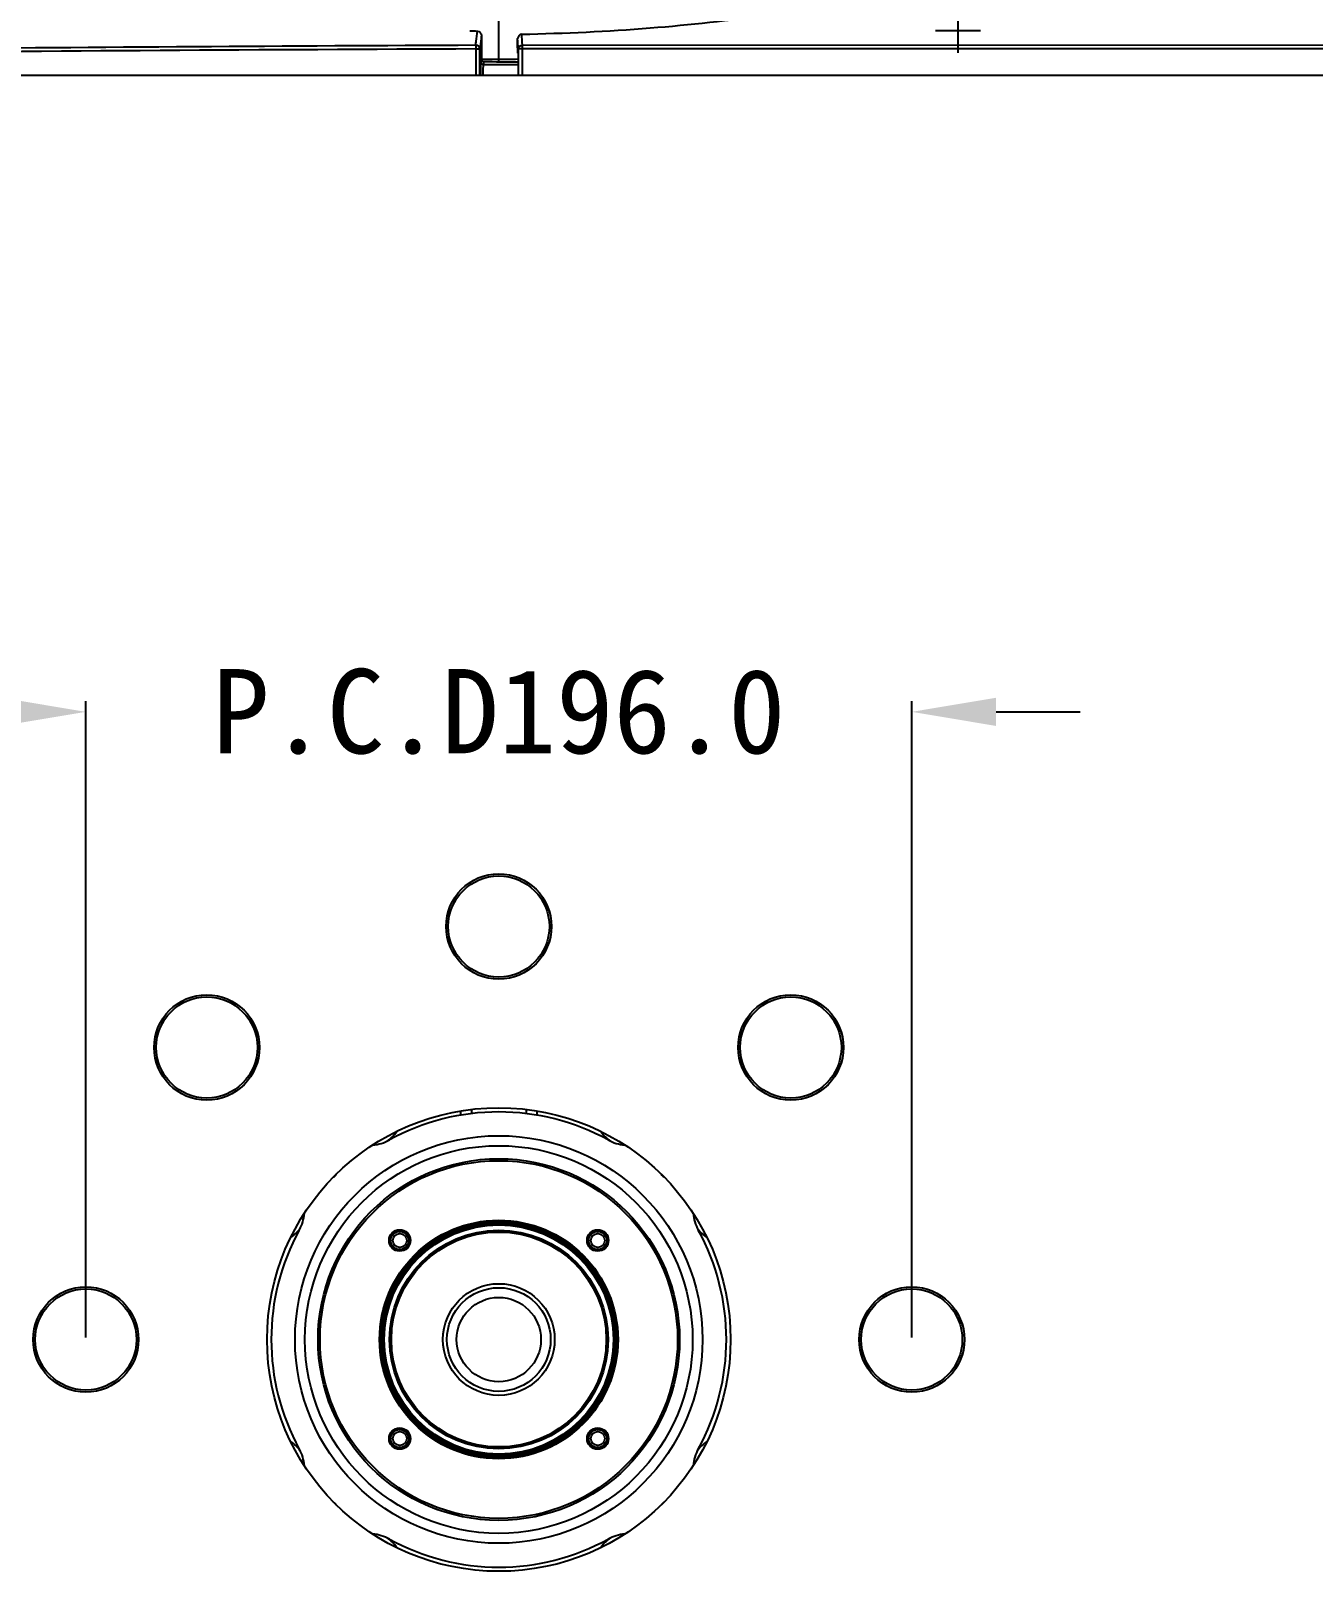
# Model space of a CAD drawing. Header units: millimetres. Extents: x 0 to 5940, y 0 to 4200.
# Drawn here: x 2512.8 to 2817.1, y 1428.6 to 1795 of the extents above; entities that cross this region are included whole.
import ezdxf

# ---------------------------------------------------------------- set-up
doc = ezdxf.new("R2010")
doc.units = ezdxf.units.MM
doc.header["$LTSCALE"] = 32.67
doc.header["$PDMODE"] = 3
doc.header["$PDSIZE"] = 8
doc.linetypes.add('PHANTOM', pattern=[0.8, 0.45, -0.05, 0.1, -0.05, 0.1, -0.05])
doc.layers.get('0').update_dxf_attribs({"linetype": 'CONTINUOUS'})
doc.layers.get('Defpoints').update_dxf_attribs({"linetype": 'CONTINUOUS'})
doc.layers.add('00_COMPONENTS', color=7, linetype='CONTINUOUS')
doc.layers.add('50_ALL_DETAILS', color=7, linetype='CONTINUOUS')
doc.styles.get("Standard").update_dxf_attribs({"font": 'simfang.ttf'})
doc.dimstyles.get("Standard").update_dxf_attribs({"dimtxt": 3, "dimasz": 3, "dimexe": 2.5, "dimexo": 0.5, "dimtad": 1, "dimdsep": 46, "dimtxsty": 'Standard', "dimblk": '_FILLED', "dimblk1": '_FILLED', "dimblk2": '_FILLED', "dimcen": 0.09, "dimclrt": 3, "dimazin": 2, "dimtol": 1, "dimtp": 0.01, "dimtm": 0.01, "dimtfac": 1, "dimtofl": 0, "dimtmove": 0, "dimatfit": 3, "dimldrblk": '_FILLED', "dimfxl": 1, "dimtolj": 1, "dimarcsym": 0})

# ---------------------------------------------------------------- blocks, each defined once
blk = doc.blocks.new('_FILLED')
at = {"color": 0, "linetype": 'ByBlock'}
blk.add_solid([(0, 0), (-1, 0.167), (-1, -0.167)], dxfattribs=at)
blk = doc.blocks.new('*D4')
at = {"color": 4, "lineweight": -2, "transparency": 16777216}
for p, q in [((2992.85, 2275.85), (2980.22, 2252.49)), ((3012.85, 2275.85), (2992.85, 2275.85)), ((2732.86, 1789.75), (2732.86, 1800.44)), ((2727.52, 1795.09), (2738.21, 1795.09))]:
    blk.add_line(p, q, dxfattribs=at)
at = {"layer": 'Defpoints', "color": 0, "transparency": 16777216}
for p in [(2970.71, 2234.9), (2732.86, 1795.09)]:
    blk.add_point(p, dxfattribs=at)
at = {"color": 4, "lineweight": -2, "transparency": 16777216, "xscale": 20, "yscale": 20, "zscale": 20, "rotation": 241.595822540997}
blk.add_blockref('_FILLED', (2970.71, 2234.9), dxfattribs=at)
at = {"color": 3, "transparency": 16777216, "insert": (3063.48, 2275.85), "char_height": 20, "attachment_point": 5}
blk.add_mtext('\\A1;R500.0', dxfattribs=at)
blk = doc.blocks.new('*D7')
at = {"color": 4, "lineweight": -2, "transparency": 16777216}
for p, q in [((2154.46, 1483.99), (2154.46, 628.03)), ((3093.26, 1483.99), (3093.26, 628.03)), ((2174.46, 630.53), (2597.52, 630.53)), ((3073.26, 630.53), (2650.2, 630.53))]:
    blk.add_line(p, q, dxfattribs=at)
at = {"layer": 'Defpoints', "color": 0, "transparency": 16777216}
for p in [(2154.46, 1484.49), (3093.26, 1484.49), (3093.26, 630.53)]:
    blk.add_point(p, dxfattribs=at)
at = {"color": 4, "lineweight": -2, "transparency": 16777216, "xscale": 20, "yscale": 20, "zscale": 20, "rotation": 180}
blk.add_blockref('_FILLED', (2154.46, 630.53), dxfattribs=at)
at = {"color": 4, "lineweight": -2, "transparency": 16777216, "xscale": 20, "yscale": 20, "zscale": 20}
blk.add_blockref('_FILLED', (3093.26, 630.53), dxfattribs=at)
at = {"color": 3, "transparency": 16777216, "insert": (2623.86, 630.53), "char_height": 20, "attachment_point": 5}
blk.add_mtext('\\A1;940', dxfattribs=at)
blk = doc.blocks.new('*D9')
at = {"color": 4, "lineweight": -2, "transparency": 16777216}
for p, q in [((2525.87, 1484.99), (2525.87, 1635.92)), ((2721.87, 1484.99), (2721.87, 1635.92)), ((2505.87, 1633.42), (2485.87, 1633.42)), ((2741.87, 1633.42), (2761.87, 1633.42))]:
    blk.add_line(p, q, dxfattribs=at)
at = {"layer": 'Defpoints', "color": 0, "transparency": 16777216}
for p in [(2525.87, 1633.42), (2525.87, 1484.49), (2721.87, 1484.49)]:
    blk.add_point(p, dxfattribs=at)
at = {"color": 4, "lineweight": -2, "transparency": 16777216, "xscale": 20, "yscale": 20, "zscale": 20}
blk.add_blockref('_FILLED', (2525.87, 1633.42), dxfattribs=at)
at = {"color": 4, "lineweight": -2, "transparency": 16777216, "xscale": 20, "yscale": 20, "zscale": 20, "rotation": 180}
blk.add_blockref('_FILLED', (2721.87, 1633.42), dxfattribs=at)
at = {"color": 3, "transparency": 16777216, "insert": (2623.87, 1633.42), "char_height": 20, "attachment_point": 5}
blk.add_mtext('\\A1;P.C.D196.0', dxfattribs=at)

msp = doc.modelspace()

# ---------------------------------------------------------------- linework, layer by layer
at = {"color": 4}
for p, q in [((2623.86005, 1788.2868), (2623.85997, 1808.7467)), ((2623.86005, 1787.67534), (2623.86005, 1788.28379))]:
    msp.add_line(p, q, dxfattribs=at)
for centre, radius, start, end in [((2623.9025, 2053.11864), 264.83486, 269.1055418, 269.9908164), ((2623.91221, 2056.18872), 267.90192, 269.9888433, 270.9695023)]:
    msp.add_arc(centre, radius, start, end, dxfattribs=at)
at = {"layer": '00_COMPONENTS', "color": 7}
for p, q in [((2619.76727, 1793.92329), (2619.76724, 1788.2376)), ((2628.34448, 1791.05673), (2628.34448, 1793.14813)), ((2629.47727, 1784.49438), (2629.47727, 1790.83923)), ((2393.5457, 1784.49438), (2854.19251, 1784.49438)), ((2620.17458, 1787.00102), (2628.4451, 1786.98242)), ((2617.3691, 1539.10406), (2617.3691, 1538.09458)), ((2630.3691, 1539.10406), (2630.3691, 1538.09458)), ((2614.8691, 1537.73891), (2614.8691, 1538.75087)), ((2632.8691, 1538.75087), (2632.8691, 1537.73891))]:
    msp.add_line(p, q, dxfattribs=at)
at = {"layer": '00_COMPONENTS', "color": 4}
for p, q in [((2618.39062, 1791.65617), (2618.39524, 1790.70735)), ((2618.39481, 1790.70735), (2618.39481, 1784.49438)), ((2618.39522, 1790.70735), (2619.39462, 1790.70734)), ((2619.39458, 1784.49438), (2619.39462, 1790.70736)), ((2619.75707, 1788.15482), (2619.76723, 1788.23772)), ((2628.48032, 1790.72531), (2628.48032, 1784.49438)), ((2629.47727, 1790.83923), (2927.79663, 1790.83922)), ((2629.47917, 1790.83145), (2629.4802, 1791.48788)), ((2629.48133, 1791.63633), (2927.74556, 1791.66821)), ((2620.26084, 1787.7179), (2620.2321, 1787.48168)), ((2599.00706, 1509.78284), (2598.57087, 1509.34665)), ((2625.42635, 1512.44555), (2622.31186, 1512.44555)), ((2649.16734, 1509.34665), (2648.73114, 1509.78284)), ((2595.91794, 1486.05163), (2595.91794, 1482.93714)), ((2651.82027, 1482.93714), (2651.82027, 1486.05163)), ((2598.57087, 1459.64212), (2599.00706, 1459.20592)), ((2648.73114, 1459.20592), (2649.16734, 1459.64211))]:
    msp.add_line(p, q, dxfattribs=at)
at = {"layer": '00_COMPONENTS', "color": 7}
for centre, radius in [((2623.8691, 1582.49438), 12.5), ((2623.8691, 1582.49438), 12), ((2554.57264, 1553.79085), 12.5), ((2554.57264, 1553.79085), 12), ((2693.16557, 1553.79085), 12.5), ((2693.16557, 1553.79085), 12), ((2623.8691, 1484.49438), 55), ((2623.8691, 1484.49438), 28), ((2623.8691, 1484.49438), 27.52093), ((2623.8691, 1484.49438), 27.2), ((2623.8691, 1484.49438), 25.94671), ((2600.3691, 1507.99438), 2.25), ((2623.8691, 1484.49438), 25.70676), ((2600.3691, 1507.99438), 2.15), ((2623.8691, 1484.49438), 25.61452), ((2623.8691, 1484.49438), 25.5), ((2600.3691, 1507.99438), 1.65), ((2647.3691, 1507.99438), 2.25), ((2647.3691, 1507.99438), 2.15), ((2647.3691, 1507.99438), 1.65), ((2525.8691, 1484.49438), 12.5), ((2525.8691, 1484.49438), 12), ((2623.8691, 1484.49438), 13.25), ((2623.8691, 1484.49438), 12.3), ((2721.8691, 1484.49438), 12.5), ((2721.8691, 1484.49438), 12), ((2623.8691, 1484.49438), 10), ((2600.3691, 1460.99438), 2.25), ((2600.3691, 1460.99438), 2.15), ((2600.3691, 1460.99438), 1.65), ((2647.3691, 1460.99438), 2.25), ((2647.3691, 1460.99438), 2.15), ((2647.3691, 1460.99438), 1.65)]:
    msp.add_circle(centre, radius, dxfattribs=at)
at = {"layer": '00_COMPONENTS', "color": 4}
for centre, radius in [((2623.8691, 1484.49438), 48.35665), ((2623.8691, 1484.49438), 45.99285), ((2623.8691, 1484.49438), 42.90192), ((2623.8691, 1484.49438), 42.42916), ((2623.8691, 1484.49438), 28.29461), ((2623.8691, 1484.49438), 28.09488), ((2623.8691, 1484.49438), 27.88464), ((2623.8691, 1484.49438), 27.58538), ((2600.3691, 1507.99438), 2.54461), ((2600.3691, 1507.99438), 2.34488), ((2647.3691, 1507.99438), 2.54461), ((2647.3691, 1507.99438), 2.34488), ((2600.3691, 1460.99438), 2.54461), ((2600.3691, 1460.99438), 2.34488), ((2647.3691, 1460.99438), 2.54461), ((2647.3691, 1460.99438), 2.34488)]:
    msp.add_circle(centre, radius, dxfattribs=at)
at = {"layer": '00_COMPONENTS', "color": 7}
for centre, radius, start, end in [((2626.32644, 2287.10201), 492.1999, 268.9107834, 269.1215753), ((2317.21416, 1772.59973), 311.6773, 3.1520931, 3.3949445), ((2664.37743, 5504.26645), 3716.81349, 269.31991365, 269.44608431), ((2623.8691, 1484.49438), 54, 61.2452323, 118.7547677), ((2593.08115, 1540.60233), 10, 275.0417491, 298.7547677), ((2592.6191, 1538.62097), 8.5, 303.783271, 326.1435878), ((2655.1191, 1538.62097), 8.5, 213.8558463, 236.2062813), ((2654.65705, 1540.60233), 10, 241.2452323, 264.9582509), ((2567.76115, 1515.28233), 10, 331.2452323, 354.9985383), ((2679.97705, 1515.28233), 10, 185.0014617, 208.7547677), ((2623.8691, 1484.49438), 54, 151.2452323, 208.7547677), ((2569.74251, 1515.74438), 8.5, 303.9196545, 326.2061757), ((2677.99569, 1515.74438), 8.5, 213.7963814, 236.0834632), ((2623.8691, 1484.49438), 54, 331.2452323, 28.7547677), ((2569.74251, 1453.24438), 8.5, 33.7963814, 56.0834632), ((2567.76115, 1453.70643), 10, 5.0014617, 28.7547677), ((2679.97705, 1453.70643), 10, 151.2452323, 174.9985383), ((2677.99569, 1453.24438), 8.5, 123.9196545, 146.2061757), ((2593.08115, 1428.38643), 10, 61.2452323, 84.9582509), ((2592.6191, 1430.3678), 8.5, 33.8558463, 56.2062813), ((2623.8691, 1484.49438), 54, 241.2452323, 298.7547677), ((2655.1191, 1430.3678), 8.5, 123.783271, 146.1435878), ((2654.65705, 1428.38643), 10, 95.0417491, 118.7547677)]:
    msp.add_arc(centre, radius, start, end, dxfattribs=at)
at = {"layer": '00_COMPONENTS', "color": 4}
for centre, radius, start, end in [((2299.63207, 1773.54649), 329.29623, 2.9903806, 3.4125987), ((2291.19835, 1773.76855), 338.75487, 3.0233539, 3.4583766), ((2758.77928, 1771.14937), 140.05842, 173.0261167, 173.3051261), ((2756.97756, 1770.96139), 137.73976, 173.11145, 173.3139139), ((2583.21046, 1525.15302), 2.54461, 305.2594519, 325.2722876), ((2664.52774, 1525.15302), 2.54461, 214.7094592, 234.7278149), ((2583.21046, 1443.83574), 2.54461, 34.7094592, 54.7278149), ((2664.52774, 1443.83574), 2.54461, 125.2594519, 145.2722876)]:
    msp.add_arc(centre, radius, start, end, dxfattribs=at)
at = {"layer": '00_COMPONENTS', "color": 7}
for points, knots in [([(2629.3363, 1794.2034), (2639.50981, 1794.4252), (2659.12597, 1795.27743), (2678.62291, 1797.53567), (2687.99309, 1798.69625)], [0, 0, 0, 0, 0.518711398, 1, 1, 1, 1]), ([(2619.76708, 1788.2376), (2619.76707, 1788.11902), (2619.76888, 1787.85591), (2620.07582, 1787.80039), (2620.15522, 1787.85992)], [0, 0, 0, 0, 0.544393577, 1, 1, 1, 1])]:
    msp.add_open_spline(points, degree=3, knots=knots, dxfattribs=at)
at = {"layer": '00_COMPONENTS', "color": 4}
for points, knots in [([(2618.39061, 1791.65618), (2618.42208, 1791.94904), (2618.54314, 1793.05134), (2618.67495, 1794.15248), (2618.7806, 1794.95997)], [0, 0, 0, 0, 0.265617203, 1, 1, 1, 1]), ([(2619.76727, 1793.92348), (2619.73493, 1793.67304), (2619.60068, 1792.60225), (2619.48084, 1791.52969), (2619.39461, 1790.70754)], [0, 0, 0, 0, 0.233987824, 1, 1, 1, 1]), ([(2618.39481, 1790.70733), (2568.44241, 1790.46487), (2468.96749, 1790.11287), (2369.48588, 1787.75299), (2320.02318, 1785.22898)], [0, 0, 0, 0, 0.502140812, 1, 1, 1, 1]), ([(2440.45946, 1790.02279), (2455.19492, 1790.30308), (2514.5021, 1791.19548), (2573.81607, 1791.42569), (2618.39062, 1791.65617)], [0, 0, 0, 0, 0.248479393, 1, 1, 1, 1]), ([(2628.48005, 1790.72531), (2628.49692, 1790.82549), (2628.99844, 1790.74733), (2629.24361, 1790.82553), (2629.47717, 1790.83314)], [0, 0, 0, 0, 0.303000218, 1, 1, 1, 1]), ([(2619.58923, 1784.49463), (2619.59047, 1784.82534), (2619.60591, 1785.81932), (2619.5985, 1786.81793), (2619.67591, 1787.47751)], [0, 0, 0, 0, 0.332438386, 1, 1, 1, 1]), ([(2620.17457, 1786.99836), (2620.15811, 1786.87784), (2620.10193, 1786.0435), (2620.09242, 1785.20807), (2620.08904, 1784.49437)], [0, 0, 0, 0, 0.145621843, 1, 1, 1, 1])]:
    msp.add_open_spline(points, degree=3, knots=knots, dxfattribs=at)
at = {"layer": '00_COMPONENTS', "color": 7}
for points in [[(2618.78056, 1794.95999), (2619.25753, 1794.95231), (2619.76701, 1794.40032), (2619.7671, 1793.92329)], [(2629.3363, 1794.2034), (2628.85366, 1794.19297), (2628.34443, 1793.63089), (2628.34438, 1793.14813)]]:
    msp.add_open_spline(points, degree=3, dxfattribs=at)
at = {"layer": '00_COMPONENTS', "color": 4}
for points in [[(2618.39062, 1791.65618), (2618.85109, 1791.65338), (2619.38928, 1791.16779), (2619.39462, 1790.70735)], [(2628.4799, 1790.72531), (2628.48363, 1791.17651), (2629.03051, 1791.64081), (2629.4817, 1791.63568)], [(2620.17457, 1786.99836), (2619.94405, 1787.00102), (2619.6783, 1787.24707), (2619.67591, 1787.4776)]]:
    msp.add_open_spline(points, degree=3, dxfattribs=at)
at = {"layer": '50_ALL_DETAILS', "color": 6, "linetype": 'PHANTOM'}
msp.add_circle((2623.8691, 1484.49438), 497.55869, dxfattribs=at)

# ---------------------------------------------------------------- dimensions: what is measured, and where the dimension line sits
dim = msp.add_radius_dim(center=(2732.86236, 1795.09452), mpoint=(2970.70653, 2234.90147), dimstyle='Standard', override={"dimtxt": 20, "dimasz": 20, "dimtad": 0, "dimtih": 1, "dimtoh": 1, "dimdec": 1, "dimzin": 0, "dimcen": 5.346, "dimclrd": 4, "dimclre": 4, "dimadec": 0, "dimazin": 0, "dimtol": 0, "dimtdec": 1, "dimtzin": 0})
dim.commit()
dim.dimension.update_dxf_attribs({"geometry": '*D4', "text_midpoint": (3063.47715, 2275.8518), "dimtype": 164})
for base, p1, p2, text, picture, middle in [((2525.8691, 1633.4247), (2721.8691, 1484.49438), (2525.8691, 1484.49438), 'P.C.D<>', '*D9', (2623.8691, 1633.4247)), ((3093.25997, 630.53116), (2154.45997, 1484.49438), (3093.25997, 1484.49438), '940', '*D7', (2623.85997, 630.53116))]:
    dim = msp.add_linear_dim(base=base, p1=p1, p2=p2, text=text, dimstyle='Standard', override={"dimtxt": 20, "dimasz": 20, "dimtad": 0, "dimtih": 1, "dimtoh": 1, "dimdec": 1, "dimzin": 0, "dimcen": 5.346, "dimclrd": 4, "dimclre": 4, "dimadec": 0, "dimazin": 0, "dimtol": 0, "dimtdec": 1, "dimtzin": 0})
    dim.commit()
    dim.dimension.update_dxf_attribs({"geometry": picture, "text_midpoint": middle})

doc.saveas('drawing.dxf')
